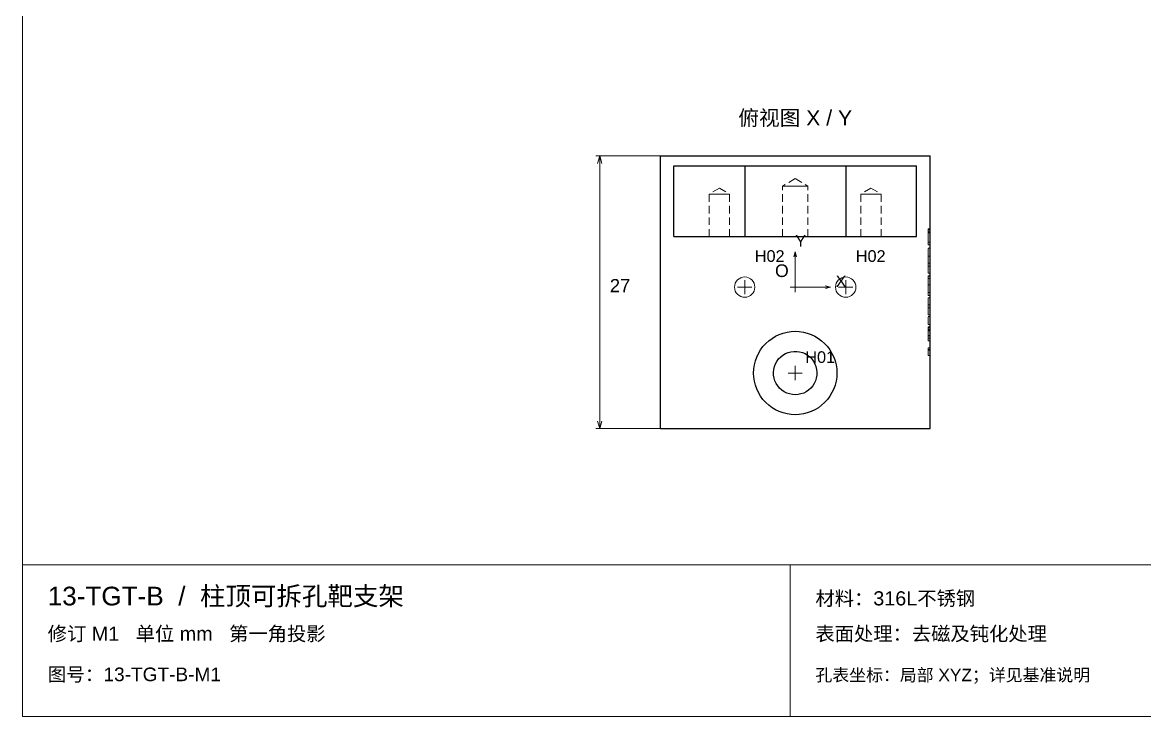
# Paper-space layout '01_三视图' of a CAD drawing. Header units: millimetres. Extents: x 8 to 452, y 8 to 289.
# Drawn here: x 8 to 230.2, y 8 to 145.4 of the extents above; entities that cross this region are included whole.
import ezdxf
from ezdxf.enums import TextEntityAlignment as Align

# ---------------------------------------------------------------- set-up
doc = ezdxf.new("R2010")
doc.units = ezdxf.units.MM
doc.linetypes.add('WP_HIDDEN', pattern=[2.3, 1.5, -0.8])
for name, color, linetype, lineweight in [('ANNOTATIONS', 7, 'CONTINUOUS', 18), ('HIDDEN', 7, 'WP_HIDDEN', 13), ('VISIBLE', 7, 'CONTINUOUS', 25)]:
    doc.layers.add(name, color=color, linetype=linetype, lineweight=lineweight)
doc.styles.add('CJK', font='Arial Unicode.ttf')

psp = doc.layouts.new('01_三视图')

# ---------------------------------------------------------------- linework, layer by layer
at = {"layer": 'ANNOTATIONS'}
for p, q in [((8, 289), (8, 8)), ((134.3, 119), (121.5, 119)), ((122.3, 119), (121.88, 117.5)), ((122.3, 65), (122.3, 119)), ((122.3, 119), (122.72, 117.5)), ((161, 100), (160.72, 99)), ((161, 93), (161, 100)), ((161, 100), (161.28, 99)), ((151, 91.6), (151, 94.4)), ((161, 92), (161, 94)), ((171, 91.6), (171, 94.4)), ((149.6, 93), (152.4, 93)), ((160, 93), (162, 93)), ((161, 93), (168, 93)), ((168, 93), (167, 93.28)), ((168, 93), (167, 92.72)), ((169.6, 93), (172.4, 93)), ((159.6, 76), (162.4, 76)), ((161, 74.6), (161, 77.4)), ((134.3, 65), (121.5, 65)), ((122.3, 65), (121.88, 66.5)), ((122.3, 65), (122.72, 66.5)), ((8, 38), (412, 38)), ((160, 8), (160, 38)), ((8, 8), (412, 8))]:
    psp.add_line(p, q, dxfattribs=at)
at = {"layer": 'HIDDEN'}
for points in [[(137, 117), (185, 117)], [(161, 114.5), (158.5, 113)], [(161, 114.5), (163.5, 113)], [(146, 112.61), (143.99, 111.4)], [(148.01, 111.4), (147.96, 111.4), (147.81, 111.4), (147.57, 111.4), (147.25, 111.4), (146.87, 111.4), (146.45, 111.4), (146, 111.4), (145.55, 111.4), (145.13, 111.4), (144.75, 111.4), (144.43, 111.4), (144.19, 111.4), (144.04, 111.4), (143.99, 111.4)], [(143.99, 111.4), (144, 111.4), (144.04, 111.4), (144.1, 111.4), (144.19, 111.4), (144.3, 111.4), (144.43, 111.4), (144.58, 111.4), (144.75, 111.4), (144.93, 111.4), (145.13, 111.4), (145.34, 111.4), (145.55, 111.4), (145.77, 111.4), (146, 111.4)], [(143.99, 103), (143.99, 111.4)], [(146, 112.61), (148.01, 111.4)], [(146, 111.4), (146.23, 111.4), (146.45, 111.4), (146.66, 111.4), (146.87, 111.4), (147.07, 111.4), (147.25, 111.4), (147.42, 111.4), (147.57, 111.4), (147.7, 111.4), (147.81, 111.4), (147.9, 111.4), (147.96, 111.4), (148, 111.4), (148.01, 111.4)], [(148.01, 103), (148.01, 111.4)], [(163.5, 113), (163.44, 113), (163.25, 113), (162.95, 113), (162.56, 113), (162.08, 113), (161.56, 113), (161, 113), (160.44, 113), (159.92, 113), (159.44, 113), (159.05, 113), (158.75, 113), (158.56, 113), (158.5, 113)], [(158.5, 113), (158.52, 113), (158.56, 113), (158.64, 113), (158.75, 113), (158.88, 113), (159.05, 113), (159.23, 113), (159.44, 113), (159.67, 113), (159.92, 113), (160.17, 113), (160.44, 113), (160.72, 113), (161, 113)], [(158.5, 103), (158.5, 113)], [(161, 113), (161.28, 113), (161.56, 113), (161.83, 113), (162.08, 113), (162.33, 113), (162.56, 113), (162.77, 113), (162.95, 113), (163.12, 113), (163.25, 113), (163.36, 113), (163.44, 113), (163.48, 113), (163.5, 113)], [(163.5, 103), (163.5, 113)], [(176, 112.61), (173.99, 111.4)], [(178.01, 111.4), (177.96, 111.4), (177.81, 111.4), (177.57, 111.4), (177.25, 111.4), (176.87, 111.4), (176.45, 111.4), (176, 111.4), (175.55, 111.4), (175.13, 111.4), (174.75, 111.4), (174.43, 111.4), (174.19, 111.4), (174.04, 111.4), (173.99, 111.4)], [(173.99, 111.4), (174, 111.4), (174.04, 111.4), (174.1, 111.4), (174.19, 111.4), (174.3, 111.4), (174.43, 111.4), (174.58, 111.4), (174.75, 111.4), (174.93, 111.4), (175.13, 111.4), (175.34, 111.4), (175.55, 111.4), (175.77, 111.4), (176, 111.4)], [(173.99, 103), (173.99, 111.4)], [(176, 112.61), (178.01, 111.4)], [(176, 111.4), (176.23, 111.4), (176.45, 111.4), (176.66, 111.4), (176.87, 111.4), (177.07, 111.4), (177.25, 111.4), (177.42, 111.4), (177.57, 111.4), (177.7, 111.4), (177.81, 111.4), (177.9, 111.4), (177.96, 111.4), (178, 111.4), (178.01, 111.4)], [(178.01, 103), (178.01, 111.4)], [(187.7, 104.56), (187.3, 104.56)], [(187.3, 104.56), (187.3, 104.52), (187.3, 104.43)], [(187.3, 104.35), (187.3, 104.44), (187.3, 104.5), (187.3, 104.54), (187.3, 104.56)], [(187.3, 104.43), (187.3, 104.29), (187.3, 104.12)], [(187.7, 104.56), (187.7, 104.54), (187.7, 104.5), (187.7, 104.44), (187.7, 104.35)], [(187.7, 104.43), (187.7, 104.52), (187.7, 104.56)], [(187.7, 104.12), (187.7, 104.29), (187.7, 104.43)], [(137, 103), (185, 103)], [(148.01, 103), (147.96, 103), (147.81, 103), (147.57, 103), (147.25, 103), (146.87, 103), (146.45, 103), (146, 103), (145.55, 103), (145.13, 103), (144.75, 103), (144.43, 103), (144.19, 103), (144.04, 103), (143.99, 103)], [(143.99, 103), (144, 103), (144.04, 103), (144.1, 103), (144.19, 103), (144.3, 103), (144.43, 103), (144.58, 103), (144.75, 103), (144.93, 103), (145.13, 103), (145.34, 103), (145.55, 103), (145.77, 103), (146, 103)], [(146, 103), (146.23, 103), (146.45, 103), (146.66, 103), (146.87, 103), (147.07, 103), (147.25, 103), (147.42, 103), (147.57, 103), (147.7, 103), (147.81, 103), (147.9, 103), (147.96, 103), (148, 103), (148.01, 103)], [(163.5, 103), (163.44, 103), (163.25, 103), (162.95, 103), (162.56, 103), (162.08, 103), (161.56, 103), (161, 103), (160.44, 103), (159.92, 103), (159.44, 103), (159.05, 103), (158.75, 103), (158.56, 103), (158.5, 103)], [(158.5, 103), (158.52, 103), (158.56, 103), (158.64, 103), (158.75, 103), (158.88, 103), (159.05, 103), (159.23, 103), (159.44, 103), (159.67, 103), (159.92, 103), (160.17, 103), (160.44, 103), (160.72, 103), (161, 103)], [(161, 103), (161.28, 103), (161.56, 103), (161.83, 103), (162.08, 103), (162.33, 103), (162.56, 103), (162.77, 103), (162.95, 103), (163.12, 103), (163.25, 103), (163.36, 103), (163.44, 103), (163.48, 103), (163.5, 103)], [(178.01, 103), (177.96, 103), (177.81, 103), (177.57, 103), (177.25, 103), (176.87, 103), (176.45, 103), (176, 103), (175.55, 103), (175.13, 103), (174.75, 103), (174.43, 103), (174.19, 103), (174.04, 103), (173.99, 103)], [(173.99, 103), (174, 103), (174.04, 103), (174.1, 103), (174.19, 103), (174.3, 103), (174.43, 103), (174.58, 103), (174.75, 103), (174.93, 103), (175.13, 103), (175.34, 103), (175.55, 103), (175.77, 103), (176, 103)], [(176, 103), (176.23, 103), (176.45, 103), (176.66, 103), (176.87, 103), (177.07, 103), (177.25, 103), (177.42, 103), (177.57, 103), (177.7, 103), (177.81, 103), (177.9, 103), (177.96, 103), (178, 103), (178.01, 103)], [(187.3, 103.76), (187.3, 103.94), (187.3, 104.1), (187.3, 104.23), (187.3, 104.35)], [(187.7, 104.35), (187.3, 104.35)], [(187.3, 104.35), (187.3, 104.31), (187.3, 104.2)], [(187.3, 104.18), (187.3, 104.26), (187.3, 104.31), (187.3, 104.34), (187.3, 104.35)], [(187.3, 104.2), (187.3, 104.02), (187.3, 103.76)], [(187.3, 103.72), (187.3, 103.98), (187.3, 104.18)], [(187.3, 104.12), (187.3, 103.91), (187.3, 103.65)], [(187.3, 103.89), (187.3, 103.95), (187.3, 103.97)], [(187.3, 103.97), (187.3, 103.94), (187.3, 103.85)], [(187.7, 103.97), (187.3, 103.97)], [(187.3, 103.67), (187.3, 103.79), (187.3, 103.89)], [(187.3, 103.85), (187.3, 103.71), (187.3, 103.51)], [(187.3, 103.69), (187.3, 103.77), (187.3, 103.8)], [(187.3, 103.8), (187.3, 103.77), (187.3, 103.69)], [(187.7, 103.8), (187.3, 103.8)], [(187.7, 103.76), (187.3, 103.76)], [(187.3, 102.94), (187.3, 103.17), (187.3, 103.38), (187.3, 103.56), (187.3, 103.72)], [(187.3, 103.36), (187.3, 103.55), (187.3, 103.69)], [(187.3, 103.69), (187.3, 103.57), (187.3, 103.4)], [(187.3, 103.35), (187.3, 103.53), (187.3, 103.67)], [(187.3, 103.65), (187.3, 103.34), (187.3, 102.97)], [(187.3, 103.51), (187.3, 103.39), (187.3, 103.25), (187.3, 103.08), (187.3, 102.89)], [(187.3, 103.4), (187.3, 103.29), (187.3, 103.15), (187.3, 102.97), (187.3, 102.76)], [(187.3, 102.83), (187.3, 103), (187.3, 103.15), (187.3, 103.27), (187.3, 103.36)], [(187.3, 102.97), (187.3, 103.09), (187.3, 103.2), (187.3, 103.28), (187.3, 103.35)], [(187.3, 102.97), (187.3, 101.35)], [(187.3, 101.91), (187.3, 102.97)], [(187.3, 101.35), (187.3, 102.94)], [(187.3, 102.89), (187.3, 101.91)], [(187.3, 101.91), (187.3, 102.83)], [(187.3, 102.76), (187.3, 101.91)], [(187.7, 104.35), (187.7, 104.34), (187.7, 104.31), (187.7, 104.26), (187.7, 104.18)], [(187.7, 104.2), (187.7, 104.31), (187.7, 104.35)], [(187.7, 104.35), (187.7, 104.23), (187.7, 104.1), (187.7, 103.94), (187.7, 103.76)], [(187.7, 103.76), (187.7, 104.02), (187.7, 104.2)], [(187.7, 104.18), (187.7, 103.98), (187.7, 103.72)], [(187.7, 103.65), (187.7, 103.91), (187.7, 104.12)], [(187.7, 103.97), (187.7, 103.95), (187.7, 103.89)], [(187.7, 103.85), (187.7, 103.94), (187.7, 103.97)], [(187.7, 103.89), (187.7, 103.79), (187.7, 103.67)], [(187.7, 103.51), (187.7, 103.71), (187.7, 103.85)], [(187.7, 103.8), (187.7, 103.77), (187.7, 103.69)], [(187.7, 103.69), (187.7, 103.77), (187.7, 103.8)], [(187.7, 103.72), (187.7, 103.56), (187.7, 103.37), (187.7, 102.94)], [(187.7, 103.69), (187.7, 103.55), (187.7, 103.36)], [(187.7, 103.4), (187.7, 103.57), (187.7, 103.69)], [(187.7, 103.67), (187.7, 103.53), (187.7, 103.35)], [(187.7, 102.97), (187.7, 103.34), (187.7, 103.65)], [(187.7, 102.89), (187.7, 103.08), (187.7, 103.25), (187.7, 103.39), (187.7, 103.51)], [(187.7, 102.76), (187.7, 102.96), (187.7, 103.14), (187.7, 103.29), (187.7, 103.4)], [(187.7, 103.36), (187.7, 103.27), (187.7, 103.15), (187.7, 103), (187.7, 102.83)], [(187.7, 103.35), (187.7, 103.28), (187.7, 103.2), (187.7, 102.97)], [(187.7, 101.35), (187.7, 102.97)], [(187.7, 102.97), (187.7, 101.91)], [(187.7, 102.94), (187.7, 101.35)], [(187.7, 101.91), (187.7, 102.89)], [(187.7, 102.83), (187.7, 101.91)], [(187.7, 101.91), (187.7, 102.76)], [(187.7, 101.91), (187.3, 101.91)], [(187.7, 101.35), (187.3, 101.35)], [(187.3, 99.12), (187.3, 100.72)], [(187.7, 100.72), (187.3, 100.72)], [(187.7, 100.72), (187.7, 99.12)], [(187.7, 99.14), (187.3, 99.14)], [(187.3, 99.14), (187.3, 97.73)], [(187.3, 95.77), (187.3, 99.14)], [(187.7, 99.12), (187.3, 99.12)], [(187.7, 99.14), (187.7, 95.77)], [(187.7, 97.73), (187.7, 99.14)], [(187.7, 97.73), (187.3, 97.73)], [(187.3, 97.73), (187.3, 97.17)], [(187.7, 97.17), (187.3, 97.17)], [(187.3, 97.17), (187.3, 95.77)], [(187.7, 95.77), (187.3, 95.77)], [(187.7, 97.17), (187.7, 97.73)], [(187.7, 95.77), (187.7, 97.17)], [(151, 95.01), (150.61, 94.97), (150.23, 94.86), (149.88, 94.67), (149.58, 94.42), (149.33, 94.12), (149.14, 93.77), (149.03, 93.39), (148.99, 93), (149.03, 92.61), (149.14, 92.23), (149.33, 91.88), (149.58, 91.58), (149.88, 91.33), (150.23, 91.14), (150.61, 91.03), (151, 90.99), (151.39, 91.03), (151.77, 91.14), (152.12, 91.33), (152.42, 91.58), (152.67, 91.88), (152.86, 92.23), (152.97, 92.61), (153.01, 93), (152.97, 93.39), (152.86, 93.77), (152.67, 94.12), (152.42, 94.42), (152.12, 94.67), (151.77, 94.86), (151.39, 94.97), (151, 95.01)], [(171, 95.01), (170.61, 94.97), (170.23, 94.86), (169.88, 94.67), (169.58, 94.42), (169.33, 94.12), (169.14, 93.77), (169.03, 93.39), (168.99, 93), (169.03, 92.61), (169.14, 92.23), (169.33, 91.88), (169.58, 91.58), (169.88, 91.33), (170.23, 91.14), (170.61, 91.03), (171, 90.99), (171.39, 91.03), (171.77, 91.14), (172.12, 91.33), (172.42, 91.58), (172.67, 91.88), (172.86, 92.23), (172.97, 92.61), (173.01, 93), (172.97, 93.39), (172.86, 93.77), (172.67, 94.12), (172.42, 94.42), (172.12, 94.67), (171.77, 94.86), (171.39, 94.97), (171, 95.01)], [(187.3, 93.46), (187.3, 95.26)], [(187.7, 95.26), (187.3, 95.26)], [(187.3, 95.26), (187.3, 94.4)], [(187.7, 95.2), (187.3, 95.2)], [(187.3, 95.2), (187.3, 94.69)], [(187.3, 94.87), (187.3, 95.06), (187.3, 95.2)], [(187.3, 94.29), (187.3, 94.47), (187.3, 94.62), (187.3, 94.76), (187.3, 94.87)], [(187.7, 94.71), (187.3, 94.71)], [(187.3, 94.71), (187.3, 93.46)], [(187.3, 94.18), (187.3, 94.34), (187.3, 94.49), (187.3, 94.61), (187.3, 94.71)], [(187.7, 94.69), (187.3, 94.69)], [(187.3, 94.69), (187.3, 94.58), (187.3, 94.45)], [(187.3, 94.45), (187.3, 94.28), (187.3, 94.04)], [(187.3, 94.4), (187.3, 93.5)], [(187.3, 93.46), (187.3, 93.9), (187.3, 94.29)], [(187.3, 93.47), (187.3, 94.18)], [(187.3, 94.04), (187.3, 93.77), (187.3, 93.46)], [(187.3, 93.5), (187.3, 92.9), (187.3, 92.36)], [(187.3, 92.67), (187.3, 93.06), (187.3, 93.47)], [(187.7, 93.46), (187.3, 93.46)], [(187.3, 93.46), (187.3, 93.1), (187.3, 92.79)], [(187.3, 92.33), (187.3, 92.86), (187.3, 93.46)], [(187.7, 95.26), (187.7, 93.46)], [(187.7, 94.4), (187.7, 95.26)], [(187.7, 95.2), (187.7, 95.06), (187.7, 94.87)], [(187.7, 94.69), (187.7, 95.2)], [(187.7, 94.87), (187.7, 94.62), (187.7, 94.29)], [(187.7, 94.71), (187.7, 94.61), (187.7, 94.48), (187.7, 94.18)], [(187.7, 93.46), (187.7, 94.71)], [(187.7, 94.45), (187.7, 94.58), (187.7, 94.69)], [(187.7, 94.04), (187.7, 94.28), (187.7, 94.45)], [(187.7, 93.5), (187.7, 94.4)], [(187.7, 94.29), (187.7, 93.89), (187.7, 93.46)], [(187.7, 94.18), (187.7, 93.47)], [(187.7, 93.46), (187.7, 93.77), (187.7, 94.04)], [(187.7, 92.36), (187.7, 92.9), (187.7, 93.5)], [(187.7, 93.47), (187.7, 93.06), (187.7, 92.67)], [(187.7, 93.46), (187.7, 92.86), (187.7, 92.33)], [(187.7, 92.79), (187.7, 93.1), (187.7, 93.46)], [(187.3, 92.79), (187.3, 92.54), (187.3, 92.34)], [(187.3, 92.1), (187.3, 92.21), (187.3, 92.34), (187.3, 92.5), (187.3, 92.67)], [(187.3, 92.36), (187.3, 92.12), (187.3, 91.91), (187.3, 91.73), (187.3, 91.59)], [(187.3, 92.34), (187.3, 92.18), (187.3, 92.07)], [(187.3, 91.59), (187.3, 91.73), (187.3, 91.9), (187.3, 92.1), (187.3, 92.33)], [(187.3, 91.91), (187.3, 91.92), (187.3, 91.96), (187.3, 92.02), (187.3, 92.1)], [(187.3, 92.07), (187.3, 92), (187.3, 91.95), (187.3, 91.92), (187.3, 91.91)], [(187.7, 91.91), (187.3, 91.91)], [(187.3, 91.33), (187.3, 91.34), (187.3, 91.39), (187.3, 91.47), (187.3, 91.59)], [(187.3, 91.59), (187.3, 91.47), (187.3, 91.39), (187.3, 91.34), (187.3, 91.33)], [(187.7, 91.33), (187.3, 91.33)], [(187.7, 92.34), (187.7, 92.54), (187.7, 92.79)], [(187.7, 92.67), (187.7, 92.5), (187.7, 92.34), (187.7, 92.21), (187.7, 92.1)], [(187.7, 91.59), (187.7, 91.73), (187.7, 91.91), (187.7, 92.12), (187.7, 92.36)], [(187.7, 92.07), (187.7, 92.18), (187.7, 92.34)], [(187.7, 92.33), (187.7, 92.1), (187.7, 91.9), (187.7, 91.73), (187.7, 91.59)], [(187.7, 92.1), (187.7, 92.02), (187.7, 91.95), (187.7, 91.92), (187.7, 91.91)], [(187.7, 91.91), (187.7, 91.92), (187.7, 91.95), (187.7, 92), (187.7, 92.07)], [(187.7, 91.33), (187.7, 91.34), (187.7, 91.39), (187.7, 91.47), (187.7, 91.59)], [(187.7, 91.59), (187.7, 91.47), (187.7, 91.39), (187.7, 91.34), (187.7, 91.33)], [(187.7, 90.89), (187.3, 90.89)], [(187.3, 90.89), (187.3, 89.49)], [(187.3, 87.52), (187.3, 90.89)], [(187.7, 89.49), (187.3, 89.49)], [(187.3, 89.49), (187.3, 88.92)], [(187.7, 88.92), (187.3, 88.92)], [(187.3, 88.92), (187.3, 87.52)], [(187.7, 90.89), (187.7, 87.52)], [(187.7, 89.49), (187.7, 90.89)], [(187.7, 88.92), (187.7, 89.49)], [(187.7, 87.52), (187.7, 88.92)], [(187.7, 87.52), (187.3, 87.52)], [(187.3, 85.59), (187.3, 87.2)], [(187.7, 87.2), (187.3, 87.2)], [(187.7, 87.2), (187.7, 85.59)], [(187.7, 85.59), (187.3, 85.59)], [(187.7, 85.13), (187.3, 85.13)], [(187.3, 85.13), (187.3, 85.11), (187.3, 85.03), (187.3, 84.91), (187.3, 84.73)], [(187.3, 84.93), (187.3, 85.02), (187.3, 85.08), (187.3, 85.12), (187.3, 85.13)], [(187.3, 84.34), (187.3, 84.52), (187.3, 84.67), (187.3, 84.81), (187.3, 84.93)], [(187.7, 84.93), (187.3, 84.93)], [(187.3, 84.93), (187.3, 84.89), (187.3, 84.78)], [(187.3, 84.77), (187.3, 84.89), (187.3, 84.93)], [(187.3, 84.78), (187.3, 84.59), (187.3, 84.34)], [(187.3, 84.32), (187.3, 84.58), (187.3, 84.77)], [(187.3, 84.73), (187.3, 84.51), (187.3, 84.27), (187.3, 84), (187.3, 83.7)], [(187.7, 84.58), (187.3, 84.58)], [(187.3, 84.58), (187.3, 84.57), (187.3, 84.52), (187.3, 84.45), (187.3, 84.35)], [(187.3, 84.33), (187.3, 84.44), (187.3, 84.52), (187.3, 84.56), (187.3, 84.58)], [(187.7, 85.13), (187.7, 85.12), (187.7, 85.08), (187.7, 85.02), (187.7, 84.93)], [(187.7, 84.73), (187.7, 84.91), (187.7, 85.03), (187.7, 85.11), (187.7, 85.13)], [(187.7, 84.93), (187.7, 84.89), (187.7, 84.77)], [(187.7, 84.78), (187.7, 84.89), (187.7, 84.93)], [(187.7, 84.93), (187.7, 84.81), (187.7, 84.67), (187.7, 84.34)], [(187.7, 84.34), (187.7, 84.59), (187.7, 84.78)], [(187.7, 84.77), (187.7, 84.58), (187.7, 84.32)], [(187.7, 83.7), (187.7, 83.99), (187.7, 84.27), (187.7, 84.51), (187.7, 84.73)], [(187.7, 84.58), (187.7, 84.56), (187.7, 84.52), (187.7, 84.44), (187.7, 84.33)], [(187.7, 84.35), (187.7, 84.45), (187.7, 84.52), (187.7, 84.57), (187.7, 84.58)], [(187.7, 84.39), (187.3, 84.39)], [(187.3, 84.39), (187.3, 84.38), (187.3, 84.34), (187.3, 84.28), (187.3, 84.19)], [(187.3, 84.12), (187.3, 84.24), (187.3, 84.32), (187.3, 84.37), (187.3, 84.39)], [(187.3, 84.35), (187.3, 84.08), (187.3, 83.75)], [(187.7, 84.34), (187.3, 84.34)], [(187.3, 83.7), (187.3, 84.04), (187.3, 84.33)], [(187.3, 83.68), (187.3, 84.02), (187.3, 84.32)], [(187.3, 84.19), (187.3, 83.97), (187.3, 83.69)], [(187.3, 83.52), (187.3, 83.84), (187.3, 84.12)], [(187.3, 83.75), (187.3, 83.58), (187.3, 83.38)], [(187.3, 83.18), (187.3, 83.42), (187.3, 83.7)], [(187.3, 83.7), (187.3, 83.43), (187.3, 83.19), (187.3, 82.97), (187.3, 82.77)], [(187.3, 83.69), (187.3, 83.41), (187.3, 83.19)], [(187.3, 82.84), (187.3, 83.02), (187.3, 83.22), (187.3, 83.44), (187.3, 83.68)], [(187.3, 83.44), (187.3, 83.52)], [(187.7, 83.44), (187.3, 83.44)], [(187.3, 83.38), (187.3, 83.44)], [(187.7, 83.38), (187.3, 83.38)], [(187.3, 83.19), (187.3, 83.02), (187.3, 82.92)], [(187.3, 82.87), (187.3, 82.99), (187.3, 83.18)], [(187.7, 82.92), (187.3, 82.92)], [(187.3, 82.92), (187.3, 82.4)], [(187.7, 82.87), (187.3, 82.87)], [(187.3, 82.35), (187.3, 82.87)], [(187.3, 82.4), (187.3, 82.47), (187.3, 82.56), (187.3, 82.68), (187.3, 82.84)], [(187.3, 82.77), (187.3, 82.61), (187.3, 82.48), (187.3, 82.4), (187.3, 82.35)], [(187.7, 82.4), (187.3, 82.4)], [(187.7, 82.35), (187.3, 82.35)], [(187.7, 84.39), (187.7, 84.37), (187.7, 84.32), (187.7, 84.24), (187.7, 84.12)], [(187.7, 84.19), (187.7, 84.28), (187.7, 84.34), (187.7, 84.38), (187.7, 84.39)], [(187.7, 83.75), (187.7, 84.08), (187.7, 84.35)], [(187.7, 84.33), (187.7, 84.04), (187.7, 83.7)], [(187.7, 84.32), (187.7, 84.02), (187.7, 83.68)], [(187.7, 83.69), (187.7, 83.97), (187.7, 84.19)], [(187.7, 84.12), (187.7, 83.84), (187.7, 83.52)], [(187.7, 83.38), (187.7, 83.58), (187.7, 83.75)], [(187.7, 83.7), (187.7, 83.42), (187.7, 83.18)], [(187.7, 82.77), (187.7, 82.97), (187.7, 83.19), (187.7, 83.7)], [(187.7, 83.19), (187.7, 83.41), (187.7, 83.69)], [(187.7, 83.68), (187.7, 83.22), (187.7, 83.02), (187.7, 82.84)], [(187.7, 83.52), (187.7, 83.44)], [(187.7, 83.44), (187.7, 83.38)], [(187.7, 82.92), (187.7, 83.02), (187.7, 83.19)], [(187.7, 83.18), (187.7, 82.99), (187.7, 82.87)], [(187.7, 82.4), (187.7, 82.92)], [(187.7, 82.87), (187.7, 82.35)], [(187.7, 82.84), (187.7, 82.68), (187.7, 82.56), (187.7, 82.46), (187.7, 82.4)], [(187.7, 82.35), (187.7, 82.4), (187.7, 82.48), (187.7, 82.61), (187.7, 82.77)], [(187.7, 81.01), (187.3, 81.01)], [(187.3, 81.01), (187.3, 80.49)], [(187.3, 80.67), (187.3, 81.01)], [(187.7, 80.67), (187.3, 80.67)], [(187.3, 80.21), (187.3, 80.36), (187.3, 80.49), (187.3, 80.59), (187.3, 80.67)], [(187.7, 80.49), (187.3, 80.49)], [(187.3, 80.49), (187.3, 80.27), (187.3, 79.99)], [(187.3, 79.44), (187.3, 79.85), (187.3, 80.21)], [(187.3, 79.99), (187.3, 79.7), (187.3, 79.44)], [(187.7, 81.01), (187.7, 80.67)], [(187.7, 80.49), (187.7, 81.01)], [(187.7, 80.67), (187.7, 80.59), (187.7, 80.49), (187.7, 80.36), (187.7, 80.21)], [(187.7, 79.99), (187.7, 80.27), (187.7, 80.49)], [(187.7, 80.21), (187.7, 79.85), (187.7, 79.44)], [(187.7, 79.44), (187.7, 79.7), (187.7, 79.99)], [(187.7, 79.44), (187.3, 79.44)]]:
    psp.add_lwpolyline(points, dxfattribs=at)
at = {"layer": 'VISIBLE'}
for points in [[(134.3, 65), (134.3, 119)], [(134.3, 119), (187.7, 119)], [(187.7, 65), (187.7, 119)], [(137, 103), (137, 117)], [(137, 117), (151, 117)], [(151, 117), (171, 117)], [(151, 117), (151, 103)], [(171, 117), (185, 117)], [(171, 117), (171, 103)], [(185, 103), (185, 117)], [(137, 103), (151, 103)], [(151, 103), (171, 103)], [(171, 103), (185, 103)], [(161, 67.75), (160.19, 67.79), (159.39, 67.91), (158.61, 68.11), (157.84, 68.38), (157.11, 68.72), (156.42, 69.14), (155.77, 69.62), (155.17, 70.17), (154.62, 70.77), (154.14, 71.42), (153.72, 72.11), (153.38, 72.84), (153.11, 73.61), (152.91, 74.39), (152.79, 75.19), (152.75, 76), (152.79, 76.81), (152.91, 77.61), (153.11, 78.39), (153.38, 79.16), (153.72, 79.89), (154.14, 80.58), (154.62, 81.23), (155.17, 81.83), (155.77, 82.38), (156.42, 82.86), (157.11, 83.28), (157.84, 83.62), (158.61, 83.89), (159.39, 84.09), (160.19, 84.21), (161, 84.25), (161.81, 84.21), (162.61, 84.09), (163.39, 83.89), (164.16, 83.62), (164.89, 83.28), (165.58, 82.86), (166.23, 82.38), (166.83, 81.83), (167.38, 81.23), (167.86, 80.58), (168.28, 79.89), (168.62, 79.16), (168.89, 78.39), (169.09, 77.61), (169.21, 76.81), (169.25, 76), (169.21, 75.19), (169.09, 74.39), (168.89, 73.61), (168.62, 72.84), (168.28, 72.11), (167.86, 71.42), (167.38, 70.77), (166.83, 70.17), (166.23, 69.62), (165.58, 69.14), (164.89, 68.72), (164.16, 68.38), (163.39, 68.11), (162.61, 67.91), (161.81, 67.79), (161, 67.75)], [(161, 71.7), (160.43, 71.74), (159.86, 71.85), (159.32, 72.04), (158.81, 72.3), (158.34, 72.63), (157.91, 73.01), (157.54, 73.45), (157.23, 73.93), (156.99, 74.45), (156.82, 75), (156.72, 75.57), (156.7, 76.14), (156.76, 76.72), (156.89, 77.27), (157.1, 77.81), (157.38, 78.31), (157.72, 78.78), (158.12, 79.19), (158.57, 79.55), (159.06, 79.84), (159.59, 80.06), (160.14, 80.21), (160.71, 80.29), (161.29, 80.29), (161.86, 80.21), (162.41, 80.06), (162.94, 79.84), (163.43, 79.55), (163.88, 79.19), (164.28, 78.78), (164.62, 78.31), (164.9, 77.81), (165.11, 77.27), (165.24, 76.72), (165.3, 76.14), (165.28, 75.57), (165.18, 75), (165.01, 74.45), (164.77, 73.93), (164.46, 73.45), (164.09, 73.01), (163.66, 72.63), (163.19, 72.3), (162.68, 72.04), (162.14, 71.85), (161.57, 71.74), (161, 71.7)], [(134.3, 65), (187.7, 65)]]:
    psp.add_lwpolyline(points, dxfattribs=at)

# ---------------------------------------------------------------- texts
at = {"layer": 'ANNOTATIONS', "style": 'CJK'}
psp.add_text('俯视图 X / Y', height=3, dxfattribs=at).set_placement((161, 125), align=Align.CENTER)
for s, height, p in [('Y', 2.3, (161, 101)), ('H02', 2.3, (153, 98)), ('H02', 2.3, (173, 98)), ('O', 2.5, (157, 95)), ('27', 2.6, (124.3, 92)), ('X', 2.3, (169, 93)), ('H01', 2.3, (163, 78)), ('13-TGT-B  /  柱顶可拆孔靶支架', 3.7, (13, 30)), ('材料：316L不锈钢', 2.8, (165, 30)), ('修订 M1   单位 mm   第一角投影', 2.8, (13, 23)), ('表面处理：去磁及钝化处理', 2.8, (165, 23)), ('图号：13-TGT-B-M1', 2.7, (13, 15)), ('孔表坐标：局部 XYZ；详见基准说明', 2.45, (165, 15))]:
    psp.add_text(s, height=height, dxfattribs=at).set_placement(p)

doc.saveas('drawing.dxf')
